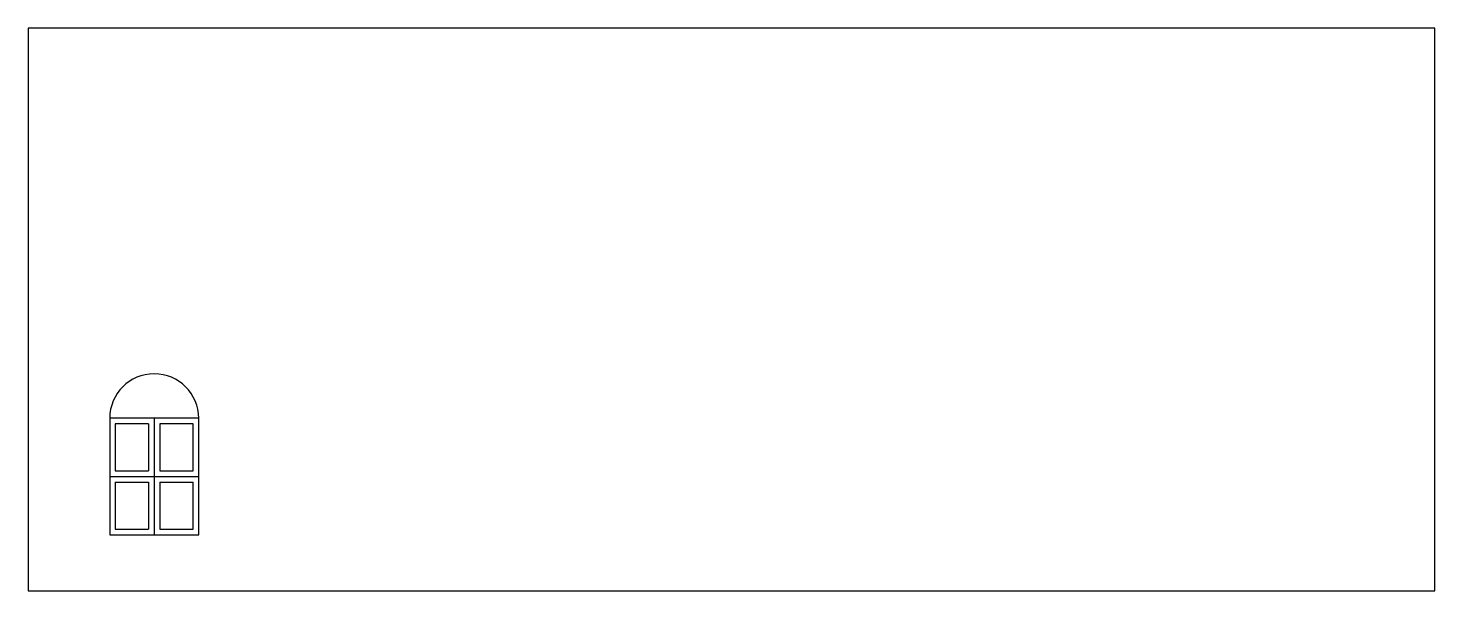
# Model space of a CAD drawing. Header units: millimetres. Extents: x 180.8 to 230.8, y 67.4 to 87.4.
import ezdxf

# ---------------------------------------------------------------- set-up
doc = ezdxf.new("R2010")
doc.units = ezdxf.units.MM

msp = doc.modelspace()

# ---------------------------------------------------------------- linework, layer by layer
for p, q in [((186.845, 73.561), (183.682, 73.561)), ((183.682, 73.561), (183.682, 69.414)), ((185.263, 73.561), (185.263, 69.414)), ((186.845, 69.414), (186.845, 73.561)), ((183.882, 73.361), (183.882, 71.688)), ((185.063, 73.361), (183.882, 73.361)), ((185.063, 73.361), (185.063, 71.688)), ((186.645, 73.361), (185.463, 73.361)), ((185.463, 73.361), (185.463, 71.688)), ((186.645, 71.688), (186.645, 73.361)), ((183.882, 71.688), (185.063, 71.688)), ((185.463, 71.688), (186.645, 71.688)), ((183.682, 71.488), (186.845, 71.488)), ((183.882, 71.288), (185.063, 71.288)), ((183.882, 71.288), (183.882, 69.614)), ((185.063, 71.288), (185.063, 69.614)), ((185.463, 71.288), (185.463, 69.614)), ((185.463, 71.288), (186.645, 71.288)), ((186.645, 69.614), (186.645, 71.288)), ((183.882, 69.614), (185.063, 69.614)), ((185.463, 69.614), (186.645, 69.614)), ((183.682, 69.414), (186.845, 69.414))]:
    msp.add_line(p, q)
msp.add_lwpolyline([(180.783, 67.427), (230.783, 67.427), (230.783, 87.427), (180.783, 87.427)], close=True)
msp.add_arc((185.263, 73.561), 1.581, 0, 180)

doc.saveas('drawing.dxf')
